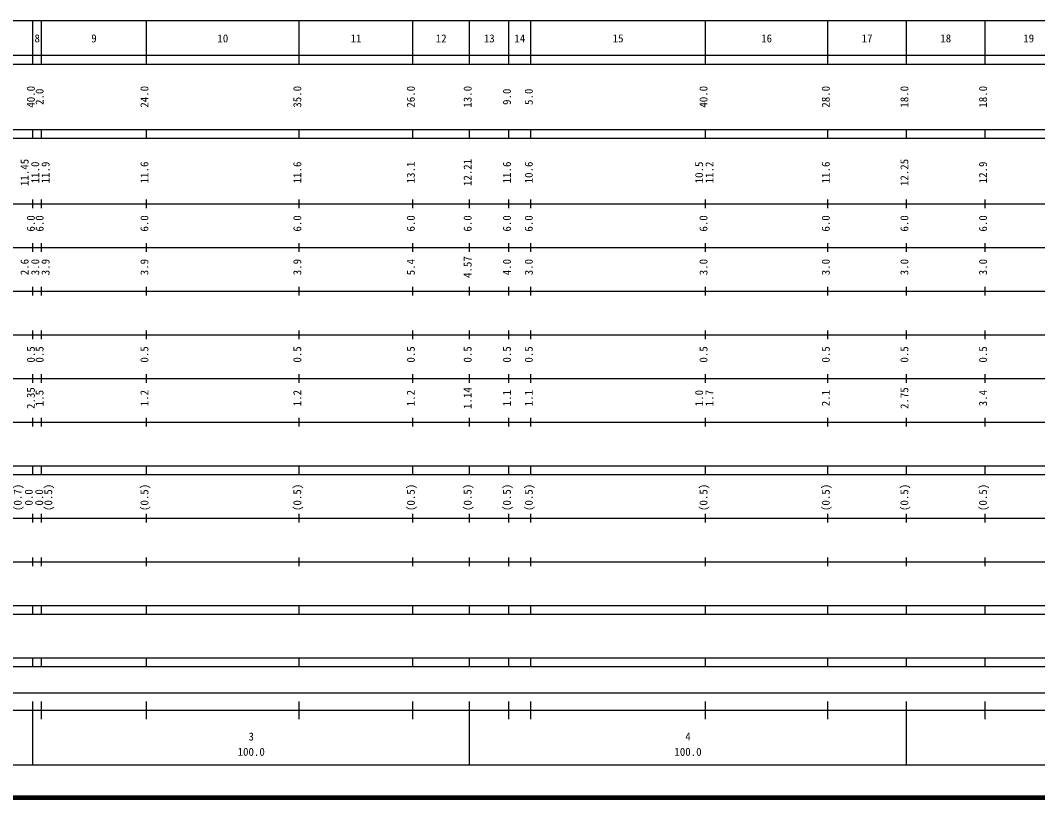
# Model space of a CAD drawing. Units: millimetres on the paper, enlarged 1000 times. Extents: x 40000 to 680000, y 20000 to 380000.
# Drawn here: x 265136 to 498051, y 20000 to 198000 of the extents above; entities that cross this region are included whole.
import ezdxf
from ezdxf.enums import TextEntityAlignment as Align

# ---------------------------------------------------------------- set-up
doc = ezdxf.new("R2010")
doc.units = ezdxf.units.MM
doc.header["$LTSCALE"] = 1000
doc.layers.add('M-TTL', color=2, linetype='Continuous', lineweight=140)
doc.layers.add('M-TTL-BAND', color=7, linetype='Continuous', lineweight=25)
doc.styles.add('ＭＳ ゴシック', font='')
doc.styles.get('ＭＳ ゴシック').set_extended_font_data('MS Gothic')

msp = doc.modelspace()

# ---------------------------------------------------------------- linework, layer by layer
at = {"layer": 'M-TTL'}
msp.add_line((40000, 20000), (680000, 20000), dxfattribs=at)
at = {"layer": 'M-TTL-BAND'}
for p, q in [((68000, 198000), (579000, 198000)), ((268000, 188000), (268000, 198000)), ((270000, 188000), (270000, 198000)), ((294000, 188000), (294000, 198000)), ((329000, 188000), (329000, 198000)), ((355000, 188000), (355000, 198000)), ((368000, 188000), (368000, 198000)), ((377000, 188000), (377000, 198000)), ((382000, 188000), (382000, 198000)), ((422000, 188000), (422000, 198000)), ((450000, 188000), (450000, 198000)), ((468000, 188000), (468000, 198000)), ((486000, 188000), (486000, 198000)), ((40000, 190000), (579000, 190000)), ((40000, 188000), (579000, 188000)), ((40000, 173000), (579000, 173000)), ((268000, 171000), (268000, 173000)), ((270000, 171000), (270000, 173000)), ((294000, 171000), (294000, 173000)), ((329000, 171000), (329000, 173000)), ((355000, 171000), (355000, 173000)), ((368000, 171000), (368000, 173000)), ((377000, 171000), (377000, 173000)), ((382000, 171000), (382000, 173000)), ((422000, 171000), (422000, 173000)), ((450000, 171000), (450000, 173000)), ((468000, 171000), (468000, 173000)), ((486000, 171000), (486000, 173000)), ((40000, 171000), (579000, 171000)), ((268000, 155000), (268000, 157000)), ((270000, 155000), (270000, 157000)), ((294000, 155000), (294000, 157000)), ((329000, 155000), (329000, 157000)), ((355000, 155000), (355000, 157000)), ((368000, 155000), (368000, 157000)), ((377000, 155000), (377000, 157000)), ((382000, 155000), (382000, 157000)), ((422000, 155000), (422000, 157000)), ((450000, 155000), (450000, 157000)), ((468000, 155000), (468000, 157000)), ((486000, 155000), (486000, 157000)), ((40000, 156000), (579000, 156000)), ((268000, 145000), (268000, 147000)), ((270000, 145000), (270000, 147000)), ((294000, 145000), (294000, 147000)), ((329000, 145000), (329000, 147000)), ((355000, 145000), (355000, 147000)), ((368000, 145000), (368000, 147000)), ((377000, 145000), (377000, 147000)), ((382000, 145000), (382000, 147000)), ((422000, 145000), (422000, 147000)), ((450000, 145000), (450000, 147000)), ((468000, 145000), (468000, 147000)), ((486000, 145000), (486000, 147000)), ((46000, 146000), (579000, 146000)), ((52000, 136000), (579000, 136000)), ((268000, 135000), (268000, 137000)), ((270000, 135000), (270000, 137000)), ((294000, 135000), (294000, 137000)), ((329000, 135000), (329000, 137000)), ((355000, 135000), (355000, 137000)), ((368000, 135000), (368000, 137000)), ((377000, 135000), (377000, 137000)), ((382000, 135000), (382000, 137000)), ((422000, 135000), (422000, 137000)), ((450000, 135000), (450000, 137000)), ((468000, 135000), (468000, 137000)), ((486000, 135000), (486000, 137000)), ((46000, 126000), (579000, 126000)), ((268000, 125000), (268000, 127000)), ((270000, 125000), (270000, 127000)), ((294000, 125000), (294000, 127000)), ((329000, 125000), (329000, 127000)), ((355000, 125000), (355000, 127000)), ((368000, 125000), (368000, 127000)), ((377000, 125000), (377000, 127000)), ((382000, 125000), (382000, 127000)), ((422000, 125000), (422000, 127000)), ((450000, 125000), (450000, 127000)), ((468000, 125000), (468000, 127000)), ((486000, 125000), (486000, 127000)), ((268000, 115000), (268000, 117000)), ((270000, 115000), (270000, 117000)), ((294000, 115000), (294000, 117000)), ((329000, 115000), (329000, 117000)), ((355000, 115000), (355000, 117000)), ((368000, 115000), (368000, 117000)), ((377000, 115000), (377000, 117000)), ((382000, 115000), (382000, 117000)), ((422000, 115000), (422000, 117000)), ((450000, 115000), (450000, 117000)), ((468000, 115000), (468000, 117000)), ((486000, 115000), (486000, 117000)), ((52000, 116000), (579000, 116000)), ((46000, 106000), (579000, 106000)), ((268000, 105000), (268000, 107000)), ((270000, 105000), (270000, 107000)), ((294000, 105000), (294000, 107000)), ((329000, 105000), (329000, 107000)), ((355000, 105000), (355000, 107000)), ((368000, 105000), (368000, 107000)), ((377000, 105000), (377000, 107000)), ((382000, 105000), (382000, 107000)), ((422000, 105000), (422000, 107000)), ((450000, 105000), (450000, 107000)), ((468000, 105000), (468000, 107000)), ((486000, 105000), (486000, 107000)), ((40000, 96000), (579000, 96000)), ((268000, 94000), (268000, 96000)), ((270000, 94000), (270000, 96000)), ((294000, 94000), (294000, 96000)), ((329000, 94000), (329000, 96000)), ((355000, 94000), (355000, 96000)), ((368000, 94000), (368000, 96000)), ((377000, 94000), (377000, 96000)), ((382000, 94000), (382000, 96000)), ((422000, 94000), (422000, 96000)), ((450000, 94000), (450000, 96000)), ((468000, 94000), (468000, 96000)), ((486000, 94000), (486000, 96000)), ((40000, 94000), (579000, 94000)), ((49000, 84000), (579000, 84000)), ((268000, 83000), (268000, 85000)), ((270000, 83000), (270000, 85000)), ((294000, 83000), (294000, 85000)), ((329000, 83000), (329000, 85000)), ((355000, 83000), (355000, 85000)), ((368000, 83000), (368000, 85000)), ((377000, 83000), (377000, 85000)), ((382000, 83000), (382000, 85000)), ((422000, 83000), (422000, 85000)), ((450000, 83000), (450000, 85000)), ((468000, 83000), (468000, 85000)), ((486000, 83000), (486000, 85000)), ((268000, 73000), (268000, 75000)), ((270000, 73000), (270000, 75000)), ((294000, 73000), (294000, 75000)), ((329000, 73000), (329000, 75000)), ((355000, 73000), (355000, 75000)), ((368000, 73000), (368000, 75000)), ((377000, 73000), (377000, 75000)), ((382000, 73000), (382000, 75000)), ((422000, 73000), (422000, 75000)), ((450000, 73000), (450000, 75000)), ((468000, 73000), (468000, 75000)), ((486000, 73000), (486000, 75000)), ((40000, 74000), (579000, 74000)), ((40000, 64000), (579000, 64000)), ((268000, 62000), (268000, 64000)), ((270000, 62000), (270000, 64000)), ((294000, 62000), (294000, 64000)), ((329000, 62000), (329000, 64000)), ((355000, 62000), (355000, 64000)), ((368000, 62000), (368000, 64000)), ((377000, 62000), (377000, 64000)), ((382000, 62000), (382000, 64000)), ((422000, 62000), (422000, 64000)), ((450000, 62000), (450000, 64000)), ((468000, 62000), (468000, 64000)), ((486000, 62000), (486000, 64000)), ((40000, 62000), (579000, 62000)), ((40000, 52000), (579000, 52000)), ((268000, 50000), (268000, 52000)), ((270000, 50000), (270000, 52000)), ((294000, 50000), (294000, 52000)), ((329000, 50000), (329000, 52000)), ((355000, 50000), (355000, 52000)), ((368000, 50000), (368000, 52000)), ((377000, 50000), (377000, 52000)), ((382000, 50000), (382000, 52000)), ((422000, 50000), (422000, 52000)), ((450000, 50000), (450000, 52000)), ((468000, 50000), (468000, 52000)), ((486000, 50000), (486000, 52000)), ((40000, 50000), (579000, 50000)), ((71000, 44000), (565040, 44000)), ((268000, 27500), (268000, 42000)), ((270000, 38000), (270000, 42000)), ((294000, 38000), (294000, 42000)), ((329000, 38000), (329000, 42000)), ((355000, 38000), (355000, 42000)), ((368000, 27500), (368000, 42000)), ((377000, 38000), (377000, 42000)), ((382000, 38000), (382000, 42000)), ((422000, 38000), (422000, 42000)), ((450000, 38000), (450000, 42000)), ((468000, 27500), (468000, 42000)), ((486000, 38000), (486000, 42000)), ((40000, 40000), (579000, 40000)), ((68000, 27500), (579000, 27500))]:
    msp.add_line(p, q, dxfattribs=at)

# ---------------------------------------------------------------- texts
at = {"layer": 'M-TTL-BAND', "style": 'ＭＳ ゴシック'}
for s, p in [('8', (268375, 192405)), ('9', (281375, 192405)), ('10', (310250, 192405)), ('11', (340750, 192405)), ('12', (360250, 192405)), ('13', (371250, 192405)), ('14', (378250, 192405)), ('15', (400750, 192405)), ('16', (434750, 192405)), ('17', (457750, 192405)), ('18', (475750, 192405)), ('19', (494750, 192405)), ('3', (317375, 32523)), ('4', (417375, 32523)), ('100.0', (314875, 29033)), ('100.0', (414875, 29033))]:
    msp.add_text(s, height=1833, dxfattribs=at).set_placement(p, align=Align.BOTTOM_LEFT)
for s, p in [('40.0', (269000, 178000)), ('2.0', (271000, 178625)), ('24.0', (295000, 178000)), ('35.0', (330000, 178000)), ('26.0', (356000, 178000)), ('13.0', (369000, 178000)), ('9.0', (378000, 178625)), ('5.0', (383000, 178625)), ('40.0', (423000, 178000)), ('28.0', (451000, 178000)), ('18.0', (469000, 178000)), ('18.0', (487000, 178000)), ('11.45', (267566, 160049)), ('11.0', (270000, 160674)), ('11.9', (272370, 160674)), ('11.6', (295000, 160674)), ('11.6', (330000, 160674)), ('13.1', (356000, 160674)), ('12.21', (369000, 160049)), ('11.6', (378000, 160674)), ('10.6', (383000, 160674)), ('10.5', (422000, 160674)), ('11.2', (424370, 160674)), ('11.6', (451000, 160674)), ('12.25', (469000, 160049)), ('12.9', (487000, 160674)), ('6.0', (269000, 149625)), ('6.0', (271000, 149625)), ('6.0', (295000, 149625)), ('6.0', (330000, 149625)), ('6.0', (356000, 149625)), ('6.0', (369000, 149625)), ('6.0', (378000, 149625)), ('6.0', (383000, 149625)), ('6.0', (423000, 149625)), ('6.0', (451000, 149625)), ('6.0', (469000, 149625)), ('6.0', (487000, 149625)), ('2.6', (267566, 139625)), ('3.0', (270000, 139625)), ('3.9', (272370, 139625)), ('3.9', (295000, 139625)), ('3.9', (330000, 139625)), ('5.4', (356000, 139625)), ('4.57', (369000, 139000)), ('4.0', (378000, 139625)), ('3.0', (383000, 139625)), ('3.0', (423000, 139625)), ('3.0', (451000, 139625)), ('3.0', (469000, 139625)), ('3.0', (487000, 139625)), ('0.5', (269000, 119625)), ('0.5', (271000, 119625)), ('0.5', (295000, 119625)), ('0.5', (330000, 119625)), ('0.5', (356000, 119625)), ('0.5', (369000, 119625)), ('0.5', (378000, 119625)), ('0.5', (383000, 119625)), ('0.5', (423000, 119625)), ('0.5', (451000, 119625)), ('0.5', (469000, 119625)), ('0.5', (487000, 119625)), ('2.35', (269000, 109000)), ('1.5', (271000, 109625)), ('1.2', (295000, 109625)), ('1.2', (330000, 109625)), ('1.2', (356000, 109625)), ('1.14', (369000, 109000)), ('1.1', (378000, 109625)), ('1.1', (383000, 109625)), ('1.0', (422000, 109625)), ('1.7', (424370, 109625)), ('2.1', (451000, 109625)), ('2.75', (469000, 109000)), ('3.4', (487000, 109625)), ('(0.7)', (265990, 85639)), ('(0.5)', (272988, 85639)), ('(0.5)', (295000, 85639)), ('(0.5)', (330000, 85639)), ('(0.5)', (356000, 85639)), ('(0.5)', (369000, 85639)), ('(0.5)', (378000, 85639)), ('(0.5)', (383000, 85639)), ('(0.5)', (423000, 85639)), ('(0.5)', (451000, 85639)), ('(0.5)', (469000, 85639)), ('(0.5)', (487000, 85639)), ('0.0', (268519, 86889)), ('0.0', (270909, 86889))]:
    msp.add_text(s, height=1833, rotation=90, dxfattribs=at).set_placement(p, align=Align.BOTTOM_LEFT)

doc.saveas('drawing.dxf')
